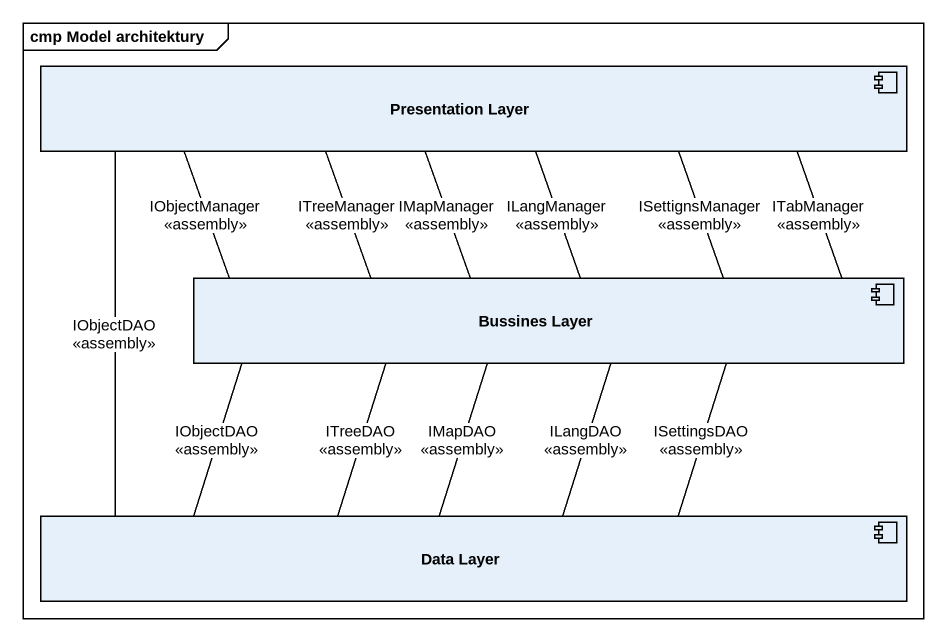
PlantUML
@startuml
mainframe cmp Model architektury
component "Presentation Layer" as Presentation_Layer
component "Bussines Layer" as Bussines_Layer
component "Data Layer" as Data_Layer
Presentation_Layer -- Bussines_Layer : IObjectManager\n<<assembly>>
Presentation_Layer -- Bussines_Layer : ITreeManager\n<<assembly>>
Presentation_Layer -- Bussines_Layer : IMapManager\n<<assembly>>
Presentation_Layer -- Bussines_Layer : ILangManager\n<<assembly>>
Presentation_Layer -- Bussines_Layer : ITabManager\n<<assembly>>
Presentation_Layer -- Bussines_Layer : ISettignsManager\n<<assembly>>
Presentation_Layer -- Data_Layer : IObjectDAO\n<<assembly>>
Bussines_Layer -- Data_Layer : IObjectDAO\n<<assembly>>
Bussines_Layer -- Data_Layer : IMapDAO\n<<assembly>>
Bussines_Layer -- Data_Layer : ILangDAO\n<<assembly>>
Bussines_Layer -- Data_Layer : ITreeDAO\n<<assembly>>
Bussines_Layer -- Data_Layer : ISettingsDAO\n<<assembly>>
@enduml
